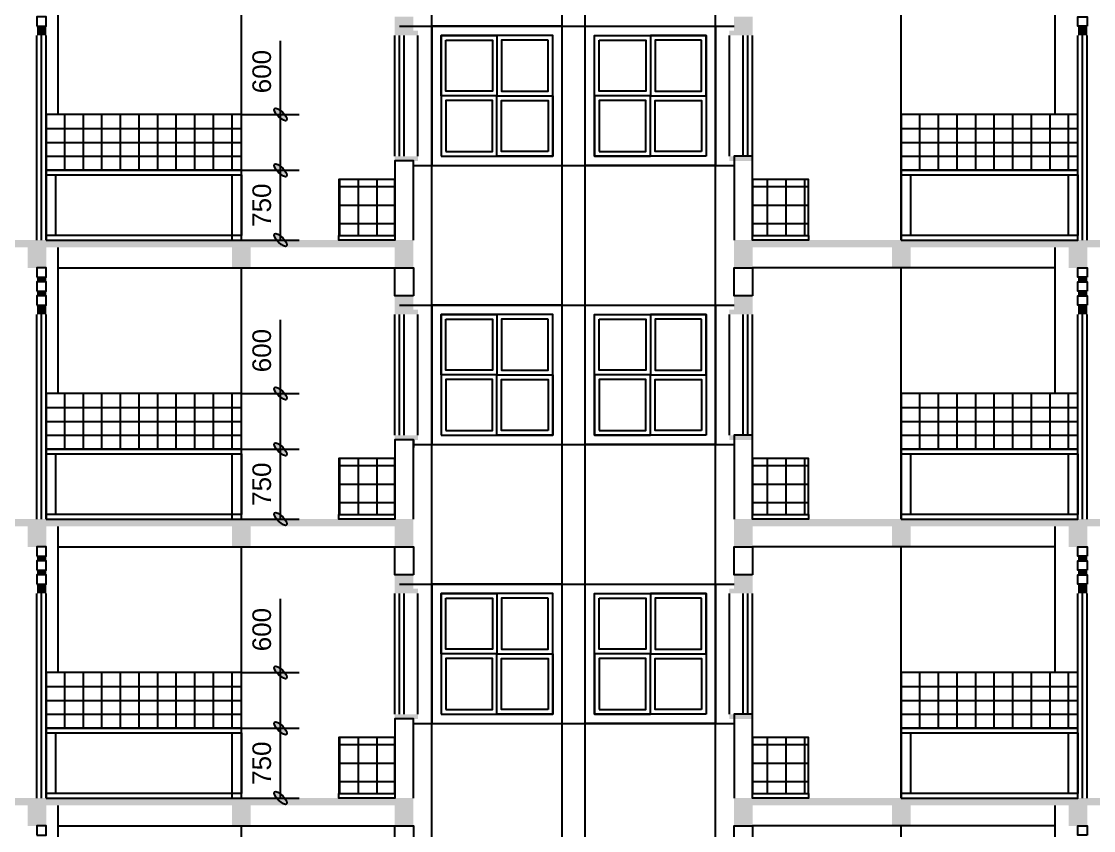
# Model space of a CAD drawing. Extents: x 3511 to 87611, y 1640 to 61040.
# Drawn here: x 65908 to 77442, y 36918 to 45618 of the extents above; entities that cross this region are included whole.
import ezdxf

# ---------------------------------------------------------------- set-up
doc = ezdxf.new("R2010")
doc.units = 0
doc.layers.get('0').update_dxf_attribs({"linetype": 'CONTINUOUS'})
doc.layers.get('DEFPOINTS').update_dxf_attribs({"linetype": 'CONTINUOUS'})
for name, color, linetype in [('BAO', 3, 'CONTINUOUS'), ('CUA', 4, 'CONTINUOUS'), ('DIM', 6, 'CONTINUOUS'), ('HATCH', 6, 'CONTINUOUS'), ('MAT_CAT', 5, 'CONTINUOUS'), ('mc1', 7, 'CONTINUOUS'), ('OPMEN', 6, 'CONTINUOUS'), ('TUONG', 35, 'CONTINUOUS')]:
    doc.layers.add(name, color=color, linetype=linetype)
doc.styles.add('VNI-HELVE', font='VHELVEN.TTF')
doc.dimstyles.new('DIM100S', dxfattribs={"dimtxt": 200, "dimasz": 130, "dimexe": 200, "dimexo": 0, "dimgap": 100, "dimtad": 1, "dimdec": 0, "dimrnd": 50, "dimzin": 0, "dimdsep": 46, "dimtxsty": 'VNI-HELVE', "dimblk1": 'ARCHTICK', "dimblk2": 'ARCHTICK', "dimsah": 1, "dimcen": 0, "dimclrd": 6, "dimclre": 6, "dimclrt": 6, "dimadec": 0, "dimazin": 0, "dimtfac": 1, "dimtdec": 0, "dimtofl": 0, "dimtmove": 0, "dimatfit": 3, "dimfxl": 0, "dimtolj": 1, "dimtzin": 0, "dimarcsym": 0})

# ---------------------------------------------------------------- blocks, each defined once
blk = doc.blocks.new('GM1')
at = {"layer": 'HATCH'}
h = blk.add_hatch(dxfattribs=at)
h.set_pattern_fill('_USER', color=256, scale=200, style=0, double=1, pattern_type=0)
h.set_pattern_definition([(0, (59734.32, 8643.97), (0, 200), []), (90, (59734.32, 8643.97), (-200, 1e-14), [])])
h.paths.add_polyline_path([(0, 650), (-600, 650), (-600, 50), (0, 50)])
at = {"layer": 'CUA'}
blk.add_lwpolyline([(-600, 50), (0, 50), (0, 0), (-600, 0)], close=True, dxfattribs=at)
at = {"layer": 'HATCH'}
blk.add_lwpolyline([(-600, 50), (0, 50), (0, 650), (-600, 650)], close=True, dxfattribs=at)
blk = doc.blocks.new('_ArchTick')
h = blk.add_hatch(color=256)
edge = h.paths.add_edge_path()
edge.add_ellipse((0, 0), major_axis=(0.5, 0.5), ratio=0.348148, start_angle=0, end_angle=360)
blk.add_ellipse((0, 0), major_axis=(0.5, 0.5), ratio=0.348148)
blk = doc.blocks.new('*D133')
at = {"color": 6, "linetype": 'ByBlock'}
for p, q in [((68696, 44618), (68696, 45409)), ((68274, 44618), (68896, 44618)), ((68696, 44018), (68696, 44618)), ((68274, 44018), (68896, 44018))]:
    blk.add_line(p, q, dxfattribs=at)
at = {"layer": 'DEFPOINTS', "color": 0, "linetype": 'ByBlock'}
for p in [(68274, 44618), (68696, 44618), (68274, 44018)]:
    blk.add_point(p, dxfattribs=at)
at = {"color": 6, "linetype": 'ByBlock', "xscale": 130, "yscale": 130, "zscale": 130}
for p, rotation in [((68696, 44618), 90), ((68696, 44018), 270)]:
    blk.add_blockref('_ArchTick', p, dxfattribs=dict(at, rotation=rotation))
at = {"color": 6, "linetype": 'ByBlock', "insert": (68494, 45079), "char_height": 200, "attachment_point": 5, "rotation": 90, "style": 'VNI-HELVE'}
blk.add_mtext('\\A1;600', dxfattribs=at)
blk = doc.blocks.new('*D134')
at = {"color": 6, "linetype": 'ByBlock'}
for p, q in [((68274, 44018), (68896, 44018)), ((68696, 43268), (68696, 44018)), ((68274, 43268), (68896, 43268))]:
    blk.add_line(p, q, dxfattribs=at)
at = {"layer": 'DEFPOINTS', "color": 0, "linetype": 'ByBlock'}
for p in [(68274, 44018), (68696, 44018), (68274, 43268)]:
    blk.add_point(p, dxfattribs=at)
at = {"color": 6, "linetype": 'ByBlock', "xscale": 130, "yscale": 130, "zscale": 130}
for p, rotation in [((68696, 44018), 90), ((68696, 43268), 270)]:
    blk.add_blockref('_ArchTick', p, dxfattribs=dict(at, rotation=rotation))
at = {"color": 6, "linetype": 'ByBlock', "insert": (68494, 43643), "char_height": 200, "attachment_point": 5, "rotation": 90, "style": 'VNI-HELVE'}
blk.add_mtext('\\A1;750', dxfattribs=at)
blk = doc.blocks.new('*D135')
at = {"color": 6, "linetype": 'ByBlock'}
for p, q in [((68696, 41618), (68696, 42409)), ((68274, 41618), (68896, 41618)), ((68696, 41018), (68696, 41618)), ((68274, 41018), (68896, 41018))]:
    blk.add_line(p, q, dxfattribs=at)
at = {"layer": 'DEFPOINTS', "color": 0, "linetype": 'ByBlock'}
for p in [(68274, 41618), (68696, 41618), (68274, 41018)]:
    blk.add_point(p, dxfattribs=at)
at = {"color": 6, "linetype": 'ByBlock', "xscale": 130, "yscale": 130, "zscale": 130}
for p, rotation in [((68696, 41618), 90), ((68696, 41018), 270)]:
    blk.add_blockref('_ArchTick', p, dxfattribs=dict(at, rotation=rotation))
at = {"color": 6, "linetype": 'ByBlock', "insert": (68494, 42079), "char_height": 200, "attachment_point": 5, "rotation": 90, "style": 'VNI-HELVE'}
blk.add_mtext('\\A1;600', dxfattribs=at)
blk = doc.blocks.new('*D136')
at = {"color": 6, "linetype": 'ByBlock'}
for p, q in [((68274, 41018), (68896, 41018)), ((68696, 40268), (68696, 41018)), ((68274, 40268), (68896, 40268))]:
    blk.add_line(p, q, dxfattribs=at)
at = {"layer": 'DEFPOINTS', "color": 0, "linetype": 'ByBlock'}
for p in [(68274, 41018), (68696, 41018), (68274, 40268)]:
    blk.add_point(p, dxfattribs=at)
at = {"color": 6, "linetype": 'ByBlock', "xscale": 130, "yscale": 130, "zscale": 130}
for p, rotation in [((68696, 41018), 90), ((68696, 40268), 270)]:
    blk.add_blockref('_ArchTick', p, dxfattribs=dict(at, rotation=rotation))
at = {"color": 6, "linetype": 'ByBlock', "insert": (68494, 40643), "char_height": 200, "attachment_point": 5, "rotation": 90, "style": 'VNI-HELVE'}
blk.add_mtext('\\A1;750', dxfattribs=at)
blk = doc.blocks.new('*D137')
at = {"color": 6, "linetype": 'ByBlock'}
for p, q in [((68696, 38618), (68696, 39409)), ((68274, 38618), (68896, 38618)), ((68696, 38018), (68696, 38618)), ((68274, 38018), (68896, 38018))]:
    blk.add_line(p, q, dxfattribs=at)
at = {"layer": 'DEFPOINTS', "color": 0, "linetype": 'ByBlock'}
for p in [(68274, 38618), (68696, 38618), (68274, 38018)]:
    blk.add_point(p, dxfattribs=at)
at = {"color": 6, "linetype": 'ByBlock', "xscale": 130, "yscale": 130, "zscale": 130}
for p, rotation in [((68696, 38618), 90), ((68696, 38018), 270)]:
    blk.add_blockref('_ArchTick', p, dxfattribs=dict(at, rotation=rotation))
at = {"color": 6, "linetype": 'ByBlock', "insert": (68494, 39079), "char_height": 200, "attachment_point": 5, "rotation": 90, "style": 'VNI-HELVE'}
blk.add_mtext('\\A1;600', dxfattribs=at)
blk = doc.blocks.new('*D138')
at = {"color": 6, "linetype": 'ByBlock'}
for p, q in [((68274, 38018), (68896, 38018)), ((68696, 37268), (68696, 38018)), ((68274, 37268), (68896, 37268))]:
    blk.add_line(p, q, dxfattribs=at)
at = {"layer": 'DEFPOINTS', "color": 0, "linetype": 'ByBlock'}
for p in [(68274, 38018), (68696, 38018), (68274, 37268)]:
    blk.add_point(p, dxfattribs=at)
at = {"color": 6, "linetype": 'ByBlock', "xscale": 130, "yscale": 130, "zscale": 130}
for p, rotation in [((68696, 38018), 90), ((68696, 37268), 270)]:
    blk.add_blockref('_ArchTick', p, dxfattribs=dict(at, rotation=rotation))
at = {"color": 6, "linetype": 'ByBlock', "insert": (68494, 37643), "char_height": 200, "attachment_point": 5, "rotation": 90, "style": 'VNI-HELVE'}
blk.add_mtext('\\A1;750', dxfattribs=at)

msp = doc.modelspace()

# ---------------------------------------------------------------- hatches: boundary and pattern name
at = {"layer": 'OPMEN'}
h = msp.add_hatch(dxfattribs=at)
h.set_pattern_fill('_USER', color=256, scale=150, style=0, pattern_type=0)
h.set_pattern_definition([(0, (66173.86, 44018.44), (0, 150), [])])
h.paths.add_polyline_path([(66173.9, 44018.4), (68273.9, 44018.4), (68273.9, 44618.4), (66173.9, 44618.4)])
h = msp.add_hatch(dxfattribs=at)
h.set_pattern_fill('_USER', color=256, scale=200, angle=90, style=0, pattern_type=0)
h.set_pattern_definition([(90, (66173.86, 44018.44), (-200, 1e-14), [])])
h.paths.add_polyline_path([(66173.9, 44018.4), (68273.9, 44018.4), (68273.9, 44618.4), (66173.9, 44618.4)])
h = msp.add_hatch(dxfattribs=at)
h.set_pattern_fill('_USER', color=256, scale=200, angle=90, style=0, pattern_type=0)
h.set_pattern_definition([(90, (75373.86, 44018.44), (-200, 1e-14), [])])
h.paths.add_polyline_path([(75373.9, 44018.4), (77273.9, 44018.4), (77273.9, 44618.4), (75373.9, 44618.4)])
h = msp.add_hatch(dxfattribs=at)
h.set_pattern_fill('_USER', color=256, scale=150, style=0, pattern_type=0)
h.set_pattern_definition([(0, (75373.86, 44018.44), (0, 150), [])])
h.paths.add_polyline_path([(75373.9, 44018.4), (77273.9, 44018.4), (77273.9, 44618.4), (75373.9, 44618.4)])
h = msp.add_hatch(dxfattribs=at)
h.set_pattern_fill('_USER', color=256, scale=150, style=0, pattern_type=0)
h.set_pattern_definition([(0, (66173.86, 41018.44), (0, 150), [])])
h.paths.add_polyline_path([(66173.9, 41018.4), (68273.9, 41018.4), (68273.9, 41618.4), (66173.9, 41618.4)])
h = msp.add_hatch(dxfattribs=at)
h.set_pattern_fill('_USER', color=256, scale=200, angle=90, style=0, pattern_type=0)
h.set_pattern_definition([(90, (66173.86, 41018.44), (-200, 1e-14), [])])
h.paths.add_polyline_path([(66173.9, 41018.4), (68273.9, 41018.4), (68273.9, 41618.4), (66173.9, 41618.4)])
h = msp.add_hatch(dxfattribs=at)
h.set_pattern_fill('_USER', color=256, scale=200, angle=90, style=0, pattern_type=0)
h.set_pattern_definition([(90, (75373.86, 41018.44), (-200, 1e-14), [])])
h.paths.add_polyline_path([(75373.9, 41018.4), (77273.9, 41018.4), (77273.9, 41618.4), (75373.9, 41618.4)])
h = msp.add_hatch(dxfattribs=at)
h.set_pattern_fill('_USER', color=256, scale=150, style=0, pattern_type=0)
h.set_pattern_definition([(0, (75373.86, 41018.44), (0, 150), [])])
h.paths.add_polyline_path([(75373.9, 41018.4), (77273.9, 41018.4), (77273.9, 41618.4), (75373.9, 41618.4)])
h = msp.add_hatch(dxfattribs=at)
h.set_pattern_fill('_USER', color=256, scale=150, style=0, pattern_type=0)
h.set_pattern_definition([(0, (66173.86, 38018.44), (0, 150), [])])
h.paths.add_polyline_path([(66173.9, 38018.4), (68273.9, 38018.4), (68273.9, 38618.4), (66173.9, 38618.4)])
h = msp.add_hatch(dxfattribs=at)
h.set_pattern_fill('_USER', color=256, scale=200, angle=90, style=0, pattern_type=0)
h.set_pattern_definition([(90, (66173.86, 38018.44), (-200, 1e-14), [])])
h.paths.add_polyline_path([(66173.9, 38018.4), (68273.9, 38018.4), (68273.9, 38618.4), (66173.9, 38618.4)])
h = msp.add_hatch(dxfattribs=at)
h.set_pattern_fill('_USER', color=256, scale=200, angle=90, style=0, pattern_type=0)
h.set_pattern_definition([(90, (75373.86, 38018.44), (-200, 1e-14), [])])
h.paths.add_polyline_path([(75373.9, 38018.4), (77273.9, 38018.4), (77273.9, 38618.4), (75373.9, 38618.4)])
h = msp.add_hatch(dxfattribs=at)
h.set_pattern_fill('_USER', color=256, scale=150, style=0, pattern_type=0)
h.set_pattern_definition([(0, (75373.86, 38018.44), (0, 150), [])])
h.paths.add_polyline_path([(75373.9, 38018.4), (77273.9, 38018.4), (77273.9, 38618.4), (75373.9, 38618.4)])

# ---------------------------------------------------------------- linework, layer by layer
at = {"layer": 'BAO', "color": 3, "linetype": 'Continuous'}
for points in [[(77030.5, 44618.4), (77030.5, 46188.4)], [(77030.5, 41618.4), (77030.5, 43188.4)], [(77030.5, 38618.4), (77030.5, 40188.4)], [(77030.5, 35618.4), (77030.5, 37188.4)]]:
    msp.add_lwpolyline(points, dxfattribs=at)
msp.add_lwpolyline([(66073.9, 36868.4), (66173.9, 36868.4), (66173.9, 36968.4), (66073.9, 36968.4)], close=True, dxfattribs=at)
at = {"layer": 'CUA', "color": 4, "linetype": 'ByBlock'}
for points in [[(70323.9, 44068.4), (71723.9, 44068.4), (71723.9, 45568.4), (70323.9, 45568.4)], [(73373.9, 44068.4), (71973.9, 44068.4), (71973.9, 45568.4), (73373.9, 45568.4)], [(70423.9, 44168.4), (71623.9, 44168.4), (71623.9, 45468.4), (70423.9, 45468.4)], [(73273.9, 44168.4), (72073.9, 44168.4), (72073.9, 45468.4), (73273.9, 45468.4)], [(70473.9, 45418.4), (70973.9, 45418.4), (70973.9, 44868.4), (70473.9, 44868.4)], [(71573.9, 45418.4), (71073.9, 45418.4), (71073.9, 44868.4), (71573.9, 44868.4)], [(72123.9, 45418.4), (72623.9, 45418.4), (72623.9, 44868.4), (72123.9, 44868.4)], [(73223.9, 45418.4), (72723.9, 45418.4), (72723.9, 44868.4), (73223.9, 44868.4)], [(70473.9, 44218.4), (70973.9, 44218.4), (70973.9, 44768.4), (70473.9, 44768.4)], [(71573.9, 44218.4), (71073.9, 44218.4), (71073.9, 44768.4), (71573.9, 44768.4)], [(72123.9, 44218.4), (72623.9, 44218.4), (72623.9, 44768.4), (72123.9, 44768.4)], [(73223.9, 44218.4), (72723.9, 44218.4), (72723.9, 44768.4), (73223.9, 44768.4)], [(70323.9, 41068.4), (71723.9, 41068.4), (71723.9, 42568.4), (70323.9, 42568.4)], [(73373.9, 41068.4), (71973.9, 41068.4), (71973.9, 42568.4), (73373.9, 42568.4)], [(70423.9, 41168.4), (71623.9, 41168.4), (71623.9, 42468.4), (70423.9, 42468.4)], [(73273.9, 41168.4), (72073.9, 41168.4), (72073.9, 42468.4), (73273.9, 42468.4)], [(70473.9, 42418.4), (70973.9, 42418.4), (70973.9, 41868.4), (70473.9, 41868.4)], [(71573.9, 42418.4), (71073.9, 42418.4), (71073.9, 41868.4), (71573.9, 41868.4)], [(72123.9, 42418.4), (72623.9, 42418.4), (72623.9, 41868.4), (72123.9, 41868.4)], [(73223.9, 42418.4), (72723.9, 42418.4), (72723.9, 41868.4), (73223.9, 41868.4)], [(70473.9, 41218.4), (70973.9, 41218.4), (70973.9, 41768.4), (70473.9, 41768.4)], [(71573.9, 41218.4), (71073.9, 41218.4), (71073.9, 41768.4), (71573.9, 41768.4)], [(72123.9, 41218.4), (72623.9, 41218.4), (72623.9, 41768.4), (72123.9, 41768.4)], [(73223.9, 41218.4), (72723.9, 41218.4), (72723.9, 41768.4), (73223.9, 41768.4)], [(70323.9, 38068.4), (71723.9, 38068.4), (71723.9, 39568.4), (70323.9, 39568.4)], [(73373.9, 38068.4), (71973.9, 38068.4), (71973.9, 39568.4), (73373.9, 39568.4)], [(70423.9, 38168.4), (71623.9, 38168.4), (71623.9, 39468.4), (70423.9, 39468.4)], [(73273.9, 38168.4), (72073.9, 38168.4), (72073.9, 39468.4), (73273.9, 39468.4)], [(70473.9, 39418.4), (70973.9, 39418.4), (70973.9, 38868.4), (70473.9, 38868.4)], [(71573.9, 39418.4), (71073.9, 39418.4), (71073.9, 38868.4), (71573.9, 38868.4)], [(72123.9, 39418.4), (72623.9, 39418.4), (72623.9, 38868.4), (72123.9, 38868.4)], [(73223.9, 39418.4), (72723.9, 39418.4), (72723.9, 38868.4), (73223.9, 38868.4)], [(70473.9, 38218.4), (70973.9, 38218.4), (70973.9, 38768.4), (70473.9, 38768.4)], [(71573.9, 38218.4), (71073.9, 38218.4), (71073.9, 38768.4), (71573.9, 38768.4)], [(72123.9, 38218.4), (72623.9, 38218.4), (72623.9, 38768.4), (72123.9, 38768.4)], [(73223.9, 38218.4), (72723.9, 38218.4), (72723.9, 38768.4), (73223.9, 38768.4)]]:
    msp.add_lwpolyline(points, close=True, dxfattribs=at)
at = {"layer": 'CUA', "color": 4}
for points in [[(70423.9, 45468.4), (71023.9, 45468.4), (71023.9, 44818.4), (70423.9, 44818.4)], [(71623.9, 45468.4), (71023.9, 45468.4), (71023.9, 44818.4), (71623.9, 44818.4)], [(72073.9, 45468.4), (72673.9, 45468.4), (72673.9, 44818.4), (72073.9, 44818.4)], [(73273.9, 45468.4), (72673.9, 45468.4), (72673.9, 44818.4), (73273.9, 44818.4)], [(70423.9, 44168.4), (71023.9, 44168.4), (71023.9, 44818.4), (70423.9, 44818.4)], [(71623.9, 44168.4), (71023.9, 44168.4), (71023.9, 44818.4), (71623.9, 44818.4)], [(72073.9, 44168.4), (72673.9, 44168.4), (72673.9, 44818.4), (72073.9, 44818.4)], [(73273.9, 44168.4), (72673.9, 44168.4), (72673.9, 44818.4), (73273.9, 44818.4)], [(70423.9, 42468.4), (71023.9, 42468.4), (71023.9, 41818.4), (70423.9, 41818.4)], [(71623.9, 42468.4), (71023.9, 42468.4), (71023.9, 41818.4), (71623.9, 41818.4)], [(72073.9, 42468.4), (72673.9, 42468.4), (72673.9, 41818.4), (72073.9, 41818.4)], [(73273.9, 42468.4), (72673.9, 42468.4), (72673.9, 41818.4), (73273.9, 41818.4)], [(70423.9, 41168.4), (71023.9, 41168.4), (71023.9, 41818.4), (70423.9, 41818.4)], [(71623.9, 41168.4), (71023.9, 41168.4), (71023.9, 41818.4), (71623.9, 41818.4)], [(72073.9, 41168.4), (72673.9, 41168.4), (72673.9, 41818.4), (72073.9, 41818.4)], [(73273.9, 41168.4), (72673.9, 41168.4), (72673.9, 41818.4), (73273.9, 41818.4)], [(70423.9, 39468.4), (71023.9, 39468.4), (71023.9, 38818.4), (70423.9, 38818.4)], [(71623.9, 39468.4), (71023.9, 39468.4), (71023.9, 38818.4), (71623.9, 38818.4)], [(72073.9, 39468.4), (72673.9, 39468.4), (72673.9, 38818.4), (72073.9, 38818.4)], [(73273.9, 39468.4), (72673.9, 39468.4), (72673.9, 38818.4), (73273.9, 38818.4)], [(70423.9, 38168.4), (71023.9, 38168.4), (71023.9, 38818.4), (70423.9, 38818.4)], [(71623.9, 38168.4), (71023.9, 38168.4), (71023.9, 38818.4), (71623.9, 38818.4)], [(72073.9, 38168.4), (72673.9, 38168.4), (72673.9, 38818.4), (72073.9, 38818.4)], [(73273.9, 38168.4), (72673.9, 38168.4), (72673.9, 38818.4), (73273.9, 38818.4)]]:
    msp.add_lwpolyline(points, close=True, dxfattribs=at)
at = {"layer": 'DIM', "color": 6}
msp.add_line((70123.9, 41118.4), (70123.9, 41038.4), dxfattribs=at)
at = {"layer": 'DIM', "color": 4, "linetype": 'ByBlock'}
for points in [[(66273.9, 43318.4), (66173.9, 43318.4), (66173.9, 43968.4), (66273.9, 43968.4)], [(68273.9, 43318.4), (68173.9, 43318.4), (68173.9, 43968.4), (68273.9, 43968.4)], [(75473.9, 43318.4), (75373.9, 43318.4), (75373.9, 43968.4), (75473.9, 43968.4)], [(77273.9, 43318.4), (77173.9, 43318.4), (77173.9, 43968.4), (77273.9, 43968.4)], [(77273.9, 43318.4), (77273.9, 43318.4), (77273.9, 43968.4), (77273.9, 43968.4)], [(66273.9, 40318.4), (66173.9, 40318.4), (66173.9, 40968.4), (66273.9, 40968.4)], [(68273.9, 40318.4), (68173.9, 40318.4), (68173.9, 40968.4), (68273.9, 40968.4)], [(75473.9, 40318.4), (75373.9, 40318.4), (75373.9, 40968.4), (75473.9, 40968.4)], [(77273.9, 40318.4), (77173.9, 40318.4), (77173.9, 40968.4), (77273.9, 40968.4)], [(77273.9, 40318.4), (77273.9, 40318.4), (77273.9, 40968.4), (77273.9, 40968.4)], [(66273.9, 37318.4), (66173.9, 37318.4), (66173.9, 37968.4), (66273.9, 37968.4)], [(68273.9, 37318.4), (68173.9, 37318.4), (68173.9, 37968.4), (68273.9, 37968.4)], [(75473.9, 37318.4), (75373.9, 37318.4), (75373.9, 37968.4), (75473.9, 37968.4)], [(77273.9, 37318.4), (77173.9, 37318.4), (77173.9, 37968.4), (77273.9, 37968.4)], [(77273.9, 37318.4), (77273.9, 37318.4), (77273.9, 37968.4), (77273.9, 37968.4)]]:
    msp.add_lwpolyline(points, close=True, dxfattribs=at)
at = {"layer": 'MAT_CAT', "color": 6}
for p, q in [((66173.9, 43968.4), (66173.9, 43318.4)), ((68273.9, 43968.4), (68273.9, 43318.4)), ((75373.9, 43968.4), (75373.9, 43318.4)), ((77273.9, 43968.4), (77273.9, 43318.4)), ((66173.9, 40968.4), (66173.9, 40318.4)), ((68273.9, 40968.4), (68273.9, 40318.4)), ((75373.9, 40968.4), (75373.9, 40318.4)), ((77273.9, 40968.4), (77273.9, 40318.4)), ((66173.9, 37968.4), (66173.9, 37318.4)), ((68273.9, 37968.4), (68273.9, 37318.4)), ((75373.9, 37968.4), (75373.9, 37318.4)), ((77273.9, 37968.4), (77273.9, 37318.4))]:
    msp.add_line(p, q, dxfattribs=at)
at = {"layer": 'MAT_CAT', "color": 4}
for points in [[(66173.9, 43968.4), (68273.9, 43968.4), (68273.9, 44018.4), (66173.9, 44018.4)], [(75373.9, 43968.4), (77273.9, 43968.4), (77273.9, 44018.4), (75373.9, 44018.4)], [(66173.9, 43268.4), (68273.9, 43268.4), (68273.9, 43318.4), (66173.9, 43318.4)], [(66173.9, 43268.4), (68173.9, 43268.4), (68173.9, 43318.4), (66173.9, 43318.4)], [(75373.9, 43268.4), (77273.9, 43268.4), (77273.9, 43318.4), (75373.9, 43318.4)], [(66173.9, 40968.4), (68273.9, 40968.4), (68273.9, 41018.4), (66173.9, 41018.4)], [(75373.9, 40968.4), (77273.9, 40968.4), (77273.9, 41018.4), (75373.9, 41018.4)], [(66173.9, 40268.4), (68273.9, 40268.4), (68273.9, 40318.4), (66173.9, 40318.4)], [(66173.9, 40268.4), (68173.9, 40268.4), (68173.9, 40318.4), (66173.9, 40318.4)], [(75373.9, 40268.4), (77273.9, 40268.4), (77273.9, 40318.4), (75373.9, 40318.4)], [(66173.9, 37968.4), (68273.9, 37968.4), (68273.9, 38018.4), (66173.9, 38018.4)], [(75373.9, 37968.4), (77273.9, 37968.4), (77273.9, 38018.4), (75373.9, 38018.4)], [(66173.9, 37268.4), (68273.9, 37268.4), (68273.9, 37318.4), (66173.9, 37318.4)], [(66173.9, 37268.4), (68173.9, 37268.4), (68173.9, 37318.4), (66173.9, 37318.4)], [(75373.9, 37268.4), (77273.9, 37268.4), (77273.9, 37318.4), (75373.9, 37318.4)]]:
    msp.add_lwpolyline(points, close=True, dxfattribs=at)
at = {"layer": 'MAT_CAT', "color": 5, "linetype": 'Continuous'}
for points in [[(77373.9, 42818.4), (77373.9, 42868.4), (77273.9, 42818.4), (77273.9, 42868.4)], [(77373.9, 42668.4), (77373.9, 42718.4), (77273.9, 42668.4), (77273.9, 42718.4)], [(66073.9, 39818.4), (66073.9, 39868.4), (66173.9, 39818.4), (66173.9, 39868.4)], [(77373.9, 39818.4), (77373.9, 39868.4), (77273.9, 39818.4), (77273.9, 39868.4)], [(77373.9, 39668.4), (77373.9, 39718.4), (77273.9, 39668.4), (77273.9, 39718.4)]]:
    msp.add_solid(points, dxfattribs=at)
at = {"layer": 'mc1', "color": 4, "linetype": 'ByBlock'}
for p, q in [((66073.9, 43268.4), (66073.9, 45468.4)), ((66123.9, 43268.4), (66123.9, 45468.4)), ((66173.9, 43268.4), (66173.9, 45468.4)), ((69923.9, 44168.4), (69923.9, 45468.4)), ((69973.9, 44168.4), (69973.9, 45468.4)), ((70023.9, 44168.4), (70023.9, 45468.4)), ((73673.9, 44168.4), (73673.9, 45468.4)), ((73673.9, 44168.4), (73673.9, 45468.4)), ((73723.9, 44168.4), (73723.9, 45468.4)), ((73773.9, 44168.4), (73773.9, 45468.4)), ((73773.9, 44168.4), (73773.9, 45468.4)), ((77273.9, 43268.4), (77273.9, 45468.4)), ((77323.9, 43268.4), (77323.9, 45468.4)), ((77373.9, 43268.4), (77373.9, 45468.4)), ((66073.9, 40268.4), (66073.9, 42468.4)), ((66123.9, 40268.4), (66123.9, 42468.4)), ((66173.9, 40268.4), (66173.9, 42468.4)), ((69923.9, 41168.4), (69923.9, 42468.4)), ((69973.9, 41168.4), (69973.9, 42468.4)), ((70023.9, 41168.4), (70023.9, 42468.4)), ((73673.9, 41168.4), (73673.9, 42468.4)), ((73673.9, 41168.4), (73673.9, 42468.4)), ((73723.9, 41168.4), (73723.9, 42468.4)), ((73773.9, 41168.4), (73773.9, 42468.4)), ((73773.9, 41168.4), (73773.9, 42468.4)), ((77273.9, 40268.4), (77273.9, 42468.4)), ((77323.9, 40268.4), (77323.9, 42468.4)), ((77373.9, 40268.4), (77373.9, 42468.4)), ((66073.9, 37268.4), (66073.9, 39468.4)), ((66123.9, 37268.4), (66123.9, 39468.4)), ((66173.9, 37268.4), (66173.9, 39468.4)), ((69923.9, 38168.4), (69923.9, 39468.4)), ((69973.9, 38168.4), (69973.9, 39468.4)), ((70023.9, 38168.4), (70023.9, 39468.4)), ((73673.9, 38168.4), (73673.9, 39468.4)), ((73673.9, 38168.4), (73673.9, 39468.4)), ((73723.9, 38168.4), (73723.9, 39468.4)), ((73773.9, 38168.4), (73773.9, 39468.4)), ((73773.9, 38168.4), (73773.9, 39468.4)), ((77273.9, 37268.4), (77273.9, 39468.4)), ((77323.9, 37268.4), (77323.9, 39468.4)), ((77373.9, 37268.4), (77373.9, 39468.4))]:
    msp.add_line(p, q, dxfattribs=at)
at = {"layer": 'mc1', "color": 5, "linetype": 'ByBlock'}
for points in [[(66073.9, 42868.4), (66173.9, 42868.4), (66173.9, 42968.4), (66073.9, 42968.4)], [(66073.9, 39868.4), (66173.9, 39868.4), (66173.9, 39968.4), (66073.9, 39968.4)]]:
    msp.add_lwpolyline(points, close=True, dxfattribs=at)
for points in [[(66073.9, 45568.4), (66173.9, 45568.4), (66073.9, 45468.4), (66173.9, 45468.4)], [(70123.9, 45668.4), (69923.9, 45668.4), (70123.9, 45468.4), (69923.9, 45468.4)], [(73773.9, 45668.4), (73573.9, 45668.4), (73773.9, 45468.4), (73573.9, 45468.4)], [(77373.9, 45568.4), (77273.9, 45568.4), (77373.9, 45468.4), (77273.9, 45468.4)], [(70173.9, 45518.4), (70173.9, 45468.4), (69923.9, 45518.4), (69923.9, 45468.4)], [(73523.9, 45518.4), (73523.9, 45468.4), (73773.9, 45518.4), (73773.9, 45468.4)], [(70173.9, 44168.4), (70173.9, 44118.4), (69923.9, 44168.4), (69923.9, 44118.4)], [(73523.9, 44168.4), (73523.9, 44118.4), (73773.9, 44168.4), (73773.9, 44118.4)], [(62573.9, 43268.4), (68173.9, 43268.4), (62573.9, 43188.4), (68173.9, 43188.4)], [(65973.9, 43268.4), (66173.9, 43268.4), (65973.9, 42968.4), (66173.9, 42968.4)], [(65973.9, 43268.4), (66173.9, 43268.4), (65973.9, 42968.4), (66173.9, 42968.4)], [(65973.9, 43268.4), (66173.9, 43268.4), (65973.9, 42968.4), (66173.9, 42968.4)], [(65973.9, 43268.4), (66173.9, 43268.4), (65973.9, 42968.4), (66173.9, 42968.4)], [(65973.9, 43268.4), (66173.9, 43268.4), (65973.9, 42968.4), (66173.9, 42968.4)], [(65973.9, 43268.4), (66173.9, 43268.4), (65973.9, 42968.4), (66173.9, 42968.4)], [(65973.9, 43268.4), (66173.9, 43268.4), (65973.9, 42968.4), (66173.9, 42968.4)], [(65973.9, 43268.4), (66173.9, 43268.4), (65973.9, 42968.4), (66173.9, 42968.4)], [(68173.9, 43268.4), (68373.9, 43268.4), (68173.9, 42968.4), (68373.9, 42968.4)], [(68173.9, 43268.4), (68373.9, 43268.4), (68173.9, 42968.4), (68373.9, 42968.4)], [(68273.9, 43188.4), (68273.9, 43268.4), (69923.9, 43188.4), (69923.9, 43268.4)], [(68273.9, 43188.4), (68273.9, 43268.4), (69923.9, 43188.4), (69923.9, 43268.4)], [(69923.9, 43268.4), (70123.9, 43268.4), (69923.9, 42968.4), (70123.9, 42968.4)], [(69923.9, 43268.4), (70123.9, 43268.4), (69923.9, 42968.4), (70123.9, 42968.4)], [(69923.9, 43268.4), (70123.9, 43268.4), (69923.9, 42968.4), (70123.9, 42968.4)], [(69923.9, 43268.4), (70123.9, 43268.4), (69923.9, 42968.4), (70123.9, 42968.4)], [(69923.9, 43268.4), (70123.9, 43268.4), (69923.9, 42968.4), (70123.9, 42968.4)], [(69923.9, 43268.4), (70123.9, 43268.4), (69923.9, 42968.4), (70123.9, 42968.4)], [(73573.9, 43268.4), (73773.9, 43268.4), (73573.9, 42968.4), (73773.9, 42968.4)], [(73573.9, 43268.4), (73773.9, 43268.4), (73573.9, 42968.4), (73773.9, 42968.4)], [(73573.9, 43268.4), (73773.9, 43268.4), (73573.9, 42968.4), (73773.9, 42968.4)], [(73573.9, 43268.4), (73773.9, 43268.4), (73573.9, 42968.4), (73773.9, 42968.4)], [(73573.9, 43268.4), (73773.9, 43268.4), (73573.9, 42968.4), (73773.9, 42968.4)], [(73573.9, 43268.4), (73773.9, 43268.4), (73573.9, 42968.4), (73773.9, 42968.4)], [(73573.9, 43268.4), (73773.9, 43268.4), (73573.9, 42968.4), (73773.9, 42968.4)], [(73573.9, 43268.4), (73773.9, 43268.4), (73573.9, 42968.4), (73773.9, 42968.4)], [(73773.9, 43188.4), (73773.9, 43268.4), (75273.9, 43188.4), (75273.9, 43268.4)], [(75273.9, 43268.4), (75473.9, 43268.4), (75273.9, 42968.4), (75473.9, 42968.4)], [(75273.9, 43268.4), (75473.9, 43268.4), (75273.9, 42968.4), (75473.9, 42968.4)], [(75273.9, 43268.4), (75473.9, 43268.4), (75273.9, 42968.4), (75473.9, 42968.4)], [(75273.9, 43268.4), (75473.9, 43268.4), (75273.9, 42968.4), (75473.9, 42968.4)], [(80773.9, 43268.4), (75473.9, 43268.4), (80773.9, 43188.4), (75473.9, 43188.4)], [(77173.9, 43268.4), (77373.9, 43268.4), (77173.9, 42968.4), (77373.9, 42968.4)], [(77173.9, 43268.4), (77373.9, 43268.4), (77173.9, 42968.4), (77373.9, 42968.4)], [(77173.9, 43268.4), (77373.9, 43268.4), (77173.9, 42968.4), (77373.9, 42968.4)], [(77173.9, 43268.4), (77373.9, 43268.4), (77173.9, 42968.4), (77373.9, 42968.4)], [(77173.9, 43268.4), (77373.9, 43268.4), (77173.9, 42968.4), (77373.9, 42968.4)], [(77173.9, 43268.4), (77373.9, 43268.4), (77173.9, 42968.4), (77373.9, 42968.4)], [(77173.9, 43268.4), (77373.9, 43268.4), (77173.9, 42968.4), (77373.9, 42968.4)], [(77173.9, 43268.4), (77373.9, 43268.4), (77173.9, 42968.4), (77373.9, 42968.4)], [(66073.9, 42818.4), (66073.9, 42868.4), (66173.9, 42818.4), (66173.9, 42868.4)], [(66073.9, 42818.4), (66073.9, 42868.4), (66173.9, 42818.4), (66173.9, 42868.4)], [(66073.9, 42668.4), (66073.9, 42718.4), (66173.9, 42668.4), (66173.9, 42718.4)], [(66073.9, 42568.4), (66173.9, 42568.4), (66073.9, 42468.4), (66173.9, 42468.4)], [(70123.9, 42668.4), (69923.9, 42668.4), (70123.9, 42468.4), (69923.9, 42468.4)], [(73773.9, 42668.4), (73573.9, 42668.4), (73773.9, 42468.4), (73573.9, 42468.4)], [(77373.9, 42568.4), (77273.9, 42568.4), (77373.9, 42468.4), (77273.9, 42468.4)], [(70173.9, 42518.4), (70173.9, 42468.4), (69923.9, 42518.4), (69923.9, 42468.4)], [(73523.9, 42518.4), (73523.9, 42468.4), (73773.9, 42518.4), (73773.9, 42468.4)], [(70173.9, 41168.4), (70173.9, 41118.4), (69923.9, 41168.4), (69923.9, 41118.4)], [(73523.9, 41168.4), (73523.9, 41118.4), (73773.9, 41168.4), (73773.9, 41118.4)], [(62573.9, 40268.4), (68173.9, 40268.4), (62573.9, 40188.4), (68173.9, 40188.4)], [(65973.9, 40268.4), (66173.9, 40268.4), (65973.9, 39968.4), (66173.9, 39968.4)], [(65973.9, 40268.4), (66173.9, 40268.4), (65973.9, 39968.4), (66173.9, 39968.4)], [(65973.9, 40268.4), (66173.9, 40268.4), (65973.9, 39968.4), (66173.9, 39968.4)], [(65973.9, 40268.4), (66173.9, 40268.4), (65973.9, 39968.4), (66173.9, 39968.4)], [(65973.9, 40268.4), (66173.9, 40268.4), (65973.9, 39968.4), (66173.9, 39968.4)], [(65973.9, 40268.4), (66173.9, 40268.4), (65973.9, 39968.4), (66173.9, 39968.4)], [(65973.9, 40268.4), (66173.9, 40268.4), (65973.9, 39968.4), (66173.9, 39968.4)], [(65973.9, 40268.4), (66173.9, 40268.4), (65973.9, 39968.4), (66173.9, 39968.4)], [(68173.9, 40268.4), (68373.9, 40268.4), (68173.9, 39968.4), (68373.9, 39968.4)], [(68173.9, 40268.4), (68373.9, 40268.4), (68173.9, 39968.4), (68373.9, 39968.4)], [(68273.9, 40188.4), (68273.9, 40268.4), (69923.9, 40188.4), (69923.9, 40268.4)], [(68273.9, 40188.4), (68273.9, 40268.4), (69923.9, 40188.4), (69923.9, 40268.4)], [(69923.9, 40268.4), (70123.9, 40268.4), (69923.9, 39968.4), (70123.9, 39968.4)], [(69923.9, 40268.4), (70123.9, 40268.4), (69923.9, 39968.4), (70123.9, 39968.4)], [(69923.9, 40268.4), (70123.9, 40268.4), (69923.9, 39968.4), (70123.9, 39968.4)], [(69923.9, 40268.4), (70123.9, 40268.4), (69923.9, 39968.4), (70123.9, 39968.4)], [(69923.9, 40268.4), (70123.9, 40268.4), (69923.9, 39968.4), (70123.9, 39968.4)], [(69923.9, 40268.4), (70123.9, 40268.4), (69923.9, 39968.4), (70123.9, 39968.4)], [(73573.9, 40268.4), (73773.9, 40268.4), (73573.9, 39968.4), (73773.9, 39968.4)], [(73573.9, 40268.4), (73773.9, 40268.4), (73573.9, 39968.4), (73773.9, 39968.4)], [(73573.9, 40268.4), (73773.9, 40268.4), (73573.9, 39968.4), (73773.9, 39968.4)], [(73573.9, 40268.4), (73773.9, 40268.4), (73573.9, 39968.4), (73773.9, 39968.4)], [(73573.9, 40268.4), (73773.9, 40268.4), (73573.9, 39968.4), (73773.9, 39968.4)], [(73573.9, 40268.4), (73773.9, 40268.4), (73573.9, 39968.4), (73773.9, 39968.4)], [(73573.9, 40268.4), (73773.9, 40268.4), (73573.9, 39968.4), (73773.9, 39968.4)], [(73573.9, 40268.4), (73773.9, 40268.4), (73573.9, 39968.4), (73773.9, 39968.4)], [(73773.9, 40188.4), (73773.9, 40268.4), (75273.9, 40188.4), (75273.9, 40268.4)], [(75273.9, 40268.4), (75473.9, 40268.4), (75273.9, 39968.4), (75473.9, 39968.4)], [(75273.9, 40268.4), (75473.9, 40268.4), (75273.9, 39968.4), (75473.9, 39968.4)], [(75273.9, 40268.4), (75473.9, 40268.4), (75273.9, 39968.4), (75473.9, 39968.4)], [(75273.9, 40268.4), (75473.9, 40268.4), (75273.9, 39968.4), (75473.9, 39968.4)], [(80773.9, 40268.4), (75473.9, 40268.4), (80773.9, 40188.4), (75473.9, 40188.4)], [(77173.9, 40268.4), (77373.9, 40268.4), (77173.9, 39968.4), (77373.9, 39968.4)], [(77173.9, 40268.4), (77373.9, 40268.4), (77173.9, 39968.4), (77373.9, 39968.4)], [(77173.9, 40268.4), (77373.9, 40268.4), (77173.9, 39968.4), (77373.9, 39968.4)], [(77173.9, 40268.4), (77373.9, 40268.4), (77173.9, 39968.4), (77373.9, 39968.4)], [(77173.9, 40268.4), (77373.9, 40268.4), (77173.9, 39968.4), (77373.9, 39968.4)], [(77173.9, 40268.4), (77373.9, 40268.4), (77173.9, 39968.4), (77373.9, 39968.4)], [(77173.9, 40268.4), (77373.9, 40268.4), (77173.9, 39968.4), (77373.9, 39968.4)], [(77173.9, 40268.4), (77373.9, 40268.4), (77173.9, 39968.4), (77373.9, 39968.4)], [(66073.9, 39668.4), (66073.9, 39718.4), (66173.9, 39668.4), (66173.9, 39718.4)], [(66073.9, 39568.4), (66173.9, 39568.4), (66073.9, 39468.4), (66173.9, 39468.4)], [(70123.9, 39668.4), (69923.9, 39668.4), (70123.9, 39468.4), (69923.9, 39468.4)], [(73773.9, 39668.4), (73573.9, 39668.4), (73773.9, 39468.4), (73573.9, 39468.4)], [(77373.9, 39568.4), (77273.9, 39568.4), (77373.9, 39468.4), (77273.9, 39468.4)], [(70173.9, 39518.4), (70173.9, 39468.4), (69923.9, 39518.4), (69923.9, 39468.4)], [(73523.9, 39518.4), (73523.9, 39468.4), (73773.9, 39518.4), (73773.9, 39468.4)], [(70173.9, 38168.4), (70173.9, 38118.4), (69923.9, 38168.4), (69923.9, 38118.4)], [(73523.9, 38168.4), (73523.9, 38118.4), (73773.9, 38168.4), (73773.9, 38118.4)], [(62573.9, 37268.4), (68173.9, 37268.4), (62573.9, 37188.4), (68173.9, 37188.4)], [(65973.9, 37268.4), (66173.9, 37268.4), (65973.9, 36968.4), (66173.9, 36968.4)], [(65973.9, 37268.4), (66173.9, 37268.4), (65973.9, 36968.4), (66173.9, 36968.4)], [(65973.9, 37268.4), (66173.9, 37268.4), (65973.9, 36968.4), (66173.9, 36968.4)], [(65973.9, 37268.4), (66173.9, 37268.4), (65973.9, 36968.4), (66173.9, 36968.4)], [(68173.9, 37268.4), (68373.9, 37268.4), (68173.9, 36968.4), (68373.9, 36968.4)], [(68273.9, 37188.4), (68273.9, 37268.4), (69923.9, 37188.4), (69923.9, 37268.4)], [(68273.9, 37188.4), (68273.9, 37268.4), (69923.9, 37188.4), (69923.9, 37268.4)], [(69923.9, 37268.4), (70123.9, 37268.4), (69923.9, 36968.4), (70123.9, 36968.4)], [(69923.9, 37268.4), (70123.9, 37268.4), (69923.9, 36968.4), (70123.9, 36968.4)], [(69923.9, 37268.4), (70123.9, 37268.4), (69923.9, 36968.4), (70123.9, 36968.4)], [(73573.9, 37268.4), (73773.9, 37268.4), (73573.9, 36968.4), (73773.9, 36968.4)], [(73573.9, 37268.4), (73773.9, 37268.4), (73573.9, 36968.4), (73773.9, 36968.4)], [(73573.9, 37268.4), (73773.9, 37268.4), (73573.9, 36968.4), (73773.9, 36968.4)], [(73573.9, 37268.4), (73773.9, 37268.4), (73573.9, 36968.4), (73773.9, 36968.4)], [(73773.9, 37188.4), (73773.9, 37268.4), (75273.9, 37188.4), (75273.9, 37268.4)], [(75273.9, 37268.4), (75473.9, 37268.4), (75273.9, 36968.4), (75473.9, 36968.4)], [(75273.9, 37268.4), (75473.9, 37268.4), (75273.9, 36968.4), (75473.9, 36968.4)], [(80773.9, 37268.4), (75473.9, 37268.4), (80773.9, 37188.4), (75473.9, 37188.4)], [(77173.9, 37268.4), (77373.9, 37268.4), (77173.9, 36968.4), (77373.9, 36968.4)], [(77173.9, 37268.4), (77373.9, 37268.4), (77173.9, 36968.4), (77373.9, 36968.4)], [(77173.9, 37268.4), (77373.9, 37268.4), (77173.9, 36968.4), (77373.9, 36968.4)], [(77173.9, 37268.4), (77373.9, 37268.4), (77173.9, 36968.4), (77373.9, 36968.4)]]:
    msp.add_solid(points, dxfattribs=at)
at = {"layer": 'OPMEN'}
for points in [[(66173.9, 44018.4), (68273.9, 44018.4), (68273.9, 44618.4), (66173.9, 44618.4)], [(75373.9, 44018.4), (77273.9, 44018.4), (77273.9, 44618.4), (75373.9, 44618.4)], [(66173.9, 41018.4), (68273.9, 41018.4), (68273.9, 41618.4), (66173.9, 41618.4)], [(75373.9, 41018.4), (77273.9, 41018.4), (77273.9, 41618.4), (75373.9, 41618.4)], [(66173.9, 38018.4), (68273.9, 38018.4), (68273.9, 38618.4), (66173.9, 38618.4)], [(75373.9, 38018.4), (77273.9, 38018.4), (77273.9, 38618.4), (75373.9, 38618.4)]]:
    msp.add_lwpolyline(points, close=True, dxfattribs=at)
at = {"layer": 'TUONG', "color": 3}
for p, q in [((70323.9, 22048.4), (70323.9, 48568.4)), ((71723.9, 22048.4), (71723.9, 48568.4)), ((71973.9, 22048.4), (71973.9, 48568.4)), ((73373.9, 22048.4), (73373.9, 48568.4)), ((69973.9, 45568.4), (73573.9, 45568.4)), ((70123.9, 44068.4), (73573.9, 44068.4)), ((69973.9, 42568.4), (73573.9, 42568.4)), ((70123.9, 41068.4), (73573.9, 41068.4)), ((69973.9, 39568.4), (73573.9, 39568.4)), ((70123.9, 38068.4), (73573.9, 38068.4))]:
    msp.add_line(p, q, dxfattribs=at)
at = {"layer": 'TUONG', "color": 3, "linetype": 'ByBlock'}
for p, q in [((66302.7, 44618.4), (66302.7, 46188.4)), ((68273.9, 43268.4), (68273.9, 45968.4)), ((68273.9, 43268.4), (68273.9, 45968.4)), ((75373.9, 43268.4), (75373.9, 45968.4)), ((70173.9, 44168.4), (70173.9, 45468.4)), ((73523.9, 44168.4), (73523.9, 45468.4)), ((66302.7, 41618.4), (66302.7, 43188.4)), ((66302.7, 42968.4), (69923.9, 42968.4)), ((68273.9, 40268.4), (68273.9, 42968.4)), ((68273.9, 40268.4), (68273.9, 42968.4)), ((77030.5, 42968.4), (73773.9, 42968.4)), ((77030.5, 42968.4), (73773.9, 42968.4)), ((75373.9, 40268.4), (75373.9, 42968.4)), ((70173.9, 41168.4), (70173.9, 42468.4)), ((73523.9, 41168.4), (73523.9, 42468.4)), ((66302.7, 38618.4), (66302.7, 40188.4)), ((66302.7, 39968.4), (69923.9, 39968.4)), ((68273.9, 37268.4), (68273.9, 39968.4)), ((68273.9, 37268.4), (68273.9, 39968.4)), ((77030.5, 39968.4), (73773.9, 39968.4)), ((77030.5, 39968.4), (73773.9, 39968.4)), ((75373.9, 37268.4), (75373.9, 39968.4)), ((70173.9, 38168.4), (70173.9, 39468.4)), ((73523.9, 38168.4), (73523.9, 39468.4)), ((66302.7, 35618.4), (66302.7, 37188.4)), ((66302.7, 36968.4), (69923.9, 36968.4)), ((68273.9, 34268.4), (68273.9, 36968.4)), ((77030.5, 36968.4), (73773.9, 36968.4)), ((77030.5, 36968.4), (73773.9, 36968.4)), ((75373.9, 34268.4), (75373.9, 36968.4))]:
    msp.add_line(p, q, dxfattribs=at)
for points in [[(66073.9, 45568.4), (66173.9, 45568.4), (66173.9, 45668.4), (66073.9, 45668.4)], [(77373.9, 45568.4), (77273.9, 45568.4), (77273.9, 45668.4), (77373.9, 45668.4)], [(66073.9, 42868.4), (66173.9, 42868.4), (66173.9, 42968.4), (66073.9, 42968.4)], [(70123.9, 42668.4), (69923.9, 42668.4), (69923.9, 42968.4), (70123.9, 42968.4)], [(73773.9, 42668.4), (73573.9, 42668.4), (73573.9, 42968.4), (73773.9, 42968.4)], [(77373.9, 42868.4), (77273.9, 42868.4), (77273.9, 42968.4), (77373.9, 42968.4)], [(77373.9, 42868.4), (77273.9, 42868.4), (77273.9, 42968.4), (77373.9, 42968.4)], [(66073.9, 42718.4), (66173.9, 42718.4), (66173.9, 42818.4), (66073.9, 42818.4)], [(77373.9, 42718.4), (77273.9, 42718.4), (77273.9, 42818.4), (77373.9, 42818.4)], [(66073.9, 42568.4), (66173.9, 42568.4), (66173.9, 42668.4), (66073.9, 42668.4)], [(77373.9, 42568.4), (77273.9, 42568.4), (77273.9, 42668.4), (77373.9, 42668.4)], [(66073.9, 39868.4), (66173.9, 39868.4), (66173.9, 39968.4), (66073.9, 39968.4)], [(70123.9, 39668.4), (69923.9, 39668.4), (69923.9, 39968.4), (70123.9, 39968.4)], [(70123.9, 39668.4), (69923.9, 39668.4), (69923.9, 39968.4), (70123.9, 39968.4)], [(73773.9, 39668.4), (73573.9, 39668.4), (73573.9, 39968.4), (73773.9, 39968.4)], [(73773.9, 39668.4), (73573.9, 39668.4), (73573.9, 39968.4), (73773.9, 39968.4)], [(77373.9, 39868.4), (77273.9, 39868.4), (77273.9, 39968.4), (77373.9, 39968.4)], [(77373.9, 39868.4), (77273.9, 39868.4), (77273.9, 39968.4), (77373.9, 39968.4)], [(66073.9, 39718.4), (66173.9, 39718.4), (66173.9, 39818.4), (66073.9, 39818.4)], [(77373.9, 39718.4), (77273.9, 39718.4), (77273.9, 39818.4), (77373.9, 39818.4)], [(66073.9, 39568.4), (66173.9, 39568.4), (66173.9, 39668.4), (66073.9, 39668.4)], [(77373.9, 39568.4), (77273.9, 39568.4), (77273.9, 39668.4), (77373.9, 39668.4)], [(70123.9, 36668.4), (69923.9, 36668.4), (69923.9, 36968.4), (70123.9, 36968.4)], [(73773.9, 36668.4), (73573.9, 36668.4), (73573.9, 36968.4), (73773.9, 36968.4)], [(77373.9, 36868.4), (77273.9, 36868.4), (77273.9, 36968.4), (77373.9, 36968.4)]]:
    msp.add_lwpolyline(points, close=True, dxfattribs=at)
for points in [[(70123.9, 43268.4), (70123.9, 44118.4), (69923.9, 44118.4), (69923.9, 43268.4)], [(73773.9, 43268.4), (73773.9, 44168.4), (73573.9, 44168.4), (73573.9, 43268.4)], [(70123.9, 40268.4), (70123.9, 41118.4), (69923.9, 41118.4), (69923.9, 40268.4)], [(73773.9, 40268.4), (73773.9, 41168.4), (73573.9, 41168.4), (73573.9, 40268.4)], [(70123.9, 37268.4), (70123.9, 38118.4), (69923.9, 38118.4), (69923.9, 37268.4)], [(73773.9, 37268.4), (73773.9, 38168.4), (73573.9, 38168.4), (73573.9, 37268.4)]]:
    msp.add_lwpolyline(points, dxfattribs=at)
msp.add_solid([(77373.9, 42818.4), (77373.9, 42868.4), (77273.9, 42818.4), (77273.9, 42868.4)], dxfattribs=at)

# ---------------------------------------------------------------- block references
at = {"layer": 'CUA', "color": 4}
for p in [(69923.9, 43268.4), (74373.9, 43268.4), (69923.9, 40268.4), (74373.9, 40268.4), (69923.9, 37268.4), (74373.9, 37268.4)]:
    msp.add_blockref('GM1', p, dxfattribs=at)

# ---------------------------------------------------------------- dimensions: what is measured, and where the dimension line sits
at = {"layer": 'OPMEN'}
for base, p1, p2, picture, middle in [((68696.4, 44618.4), (68273.9, 44018.4), (68273.9, 44618.4), '*D133', (68493.6, 45078.8)), ((68696.4, 44018.4), (68273.9, 43268.4), (68273.9, 44018.4), '*D134', (68493.6, 43643.4)), ((68696.4, 41618.4), (68273.9, 41018.4), (68273.9, 41618.4), '*D135', (68493.6, 42078.8)), ((68696.4, 41018.4), (68273.9, 40268.4), (68273.9, 41018.4), '*D136', (68493.6, 40643.4)), ((68696.4, 38618.4), (68273.9, 38018.4), (68273.9, 38618.4), '*D137', (68493.6, 39078.8)), ((68696.4, 38018.4), (68273.9, 37268.4), (68273.9, 38018.4), '*D138', (68493.6, 37643.4))]:
    dim = msp.add_linear_dim(base=base, p1=p1, p2=p2, angle=90, dimstyle='DIM100S', dxfattribs=at)
    dim.commit()
    dim.dimension.update_dxf_attribs({"geometry": picture, "text_midpoint": middle})

doc.saveas('drawing.dxf')
